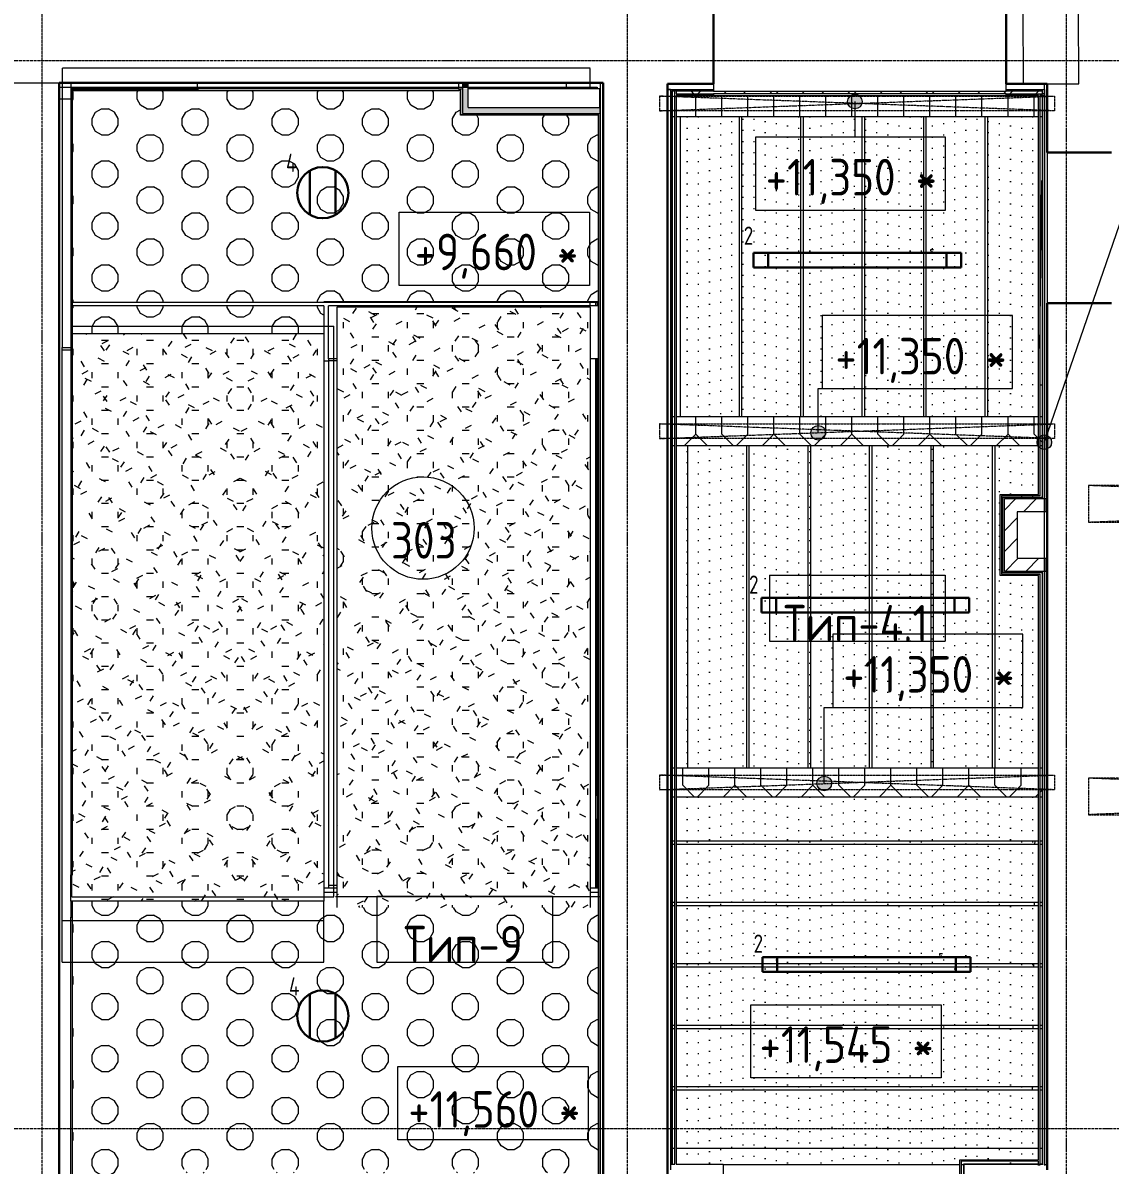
# Model space of a CAD drawing. Header units: millimetres. Extents: x -10438 to 68527, y -5058 to 44223.
# Drawn here: x 41717 to 49149, y 12695 to 20501 of the extents above; entities that cross this region are included whole.
import ezdxf

# ---------------------------------------------------------------- set-up
doc = ezdxf.new("R2010")
doc.units = ezdxf.units.MM
for name, pattern in [('ADSK_Линия сетки', [25, 20, -2.5, 0, -2.5]), ('ADSK_Сверху', [4.5, 3, -1.5]), ('ADSK_Штрих_ш3 п1_5', [4.5, 3, -1.5]), ('ADSK_Штрихпунктирная 2 точки_ш15 п1_5 п1_5 п1_5', [19.5, 15, -1.5, 0, -1.5, 0, -1.5])]:
    doc.linetypes.add(name, pattern=pattern)
for name, color, linetype, lineweight in [('Аннотация', 7, 'Continuous', 20), ('Каркас', 7, 'Continuous', 18), ('Лестницы', 7, 'Continuous', 9), ('Марки', 7, 'Continuous', 20), ('Марки помещений', 7, 'Continuous', 20), ('Оси', 7, 'Continuous', 9), ('Отметки', 7, 'Continuous', 9), ('Перекрытие', 7, 'Continuous', 18), ('Потолки', 7, 'Continuous', 9), ('Потолки штриховка', 7, 'Continuous', 9), ('Стены внутренние', 7, 'Continuous', 18), ('Стены наружные', 7, 'Continuous', 18), ('Стены несущие', 7, 'Continuous', 30), ('Стены отделка', 7, 'Continuous', 30), ('Стены штриховка', 7, 'Continuous', 9)]:
    doc.layers.add(name, color=color, linetype=linetype, lineweight=lineweight)
doc.layers.add('Линии', color=7, linetype='Continuous', lineweight=9, true_color=0x00a600)
doc.styles.add('GOST Common_1', font='GOST_Common.ttf', dxfattribs={"width": 0.9, "height": 250})
doc.styles.add('GOST Common_2', font='GOST_Common.ttf', dxfattribs={"width": 0.9, "height": 250})
doc.styles.add('GOST Common_4', font='GOST_Common.ttf', dxfattribs={"width": 0.8, "height": 350})
doc.styles.add('GOST Common_B', font='', dxfattribs={"width": 0.9, "height": 250})
doc.styles.get('GOST Common_B').set_extended_font_data('GOST Common', bold=True)
pattern_1 = [(0, (65.08, 0), (0, 177.8), [47.641, -260.317]), (60, (153.98, 23.82), (-153.9793, 88.9), [47.641, -260.317]), (120, (177.8, 112.72), (-153.9793, -88.9), [47.641, -260.317]), (30, (112.72, 0), (-0.0002, 355.6003), [47.641, -307.959]), (30, (23.82, 153.98), (-0.0002, 355.6003), [47.641, -307.959]), (150, (65.08, 0), (-307.9588, -177.8003), [47.641, -307.959]), (150, (153.98, 153.98), (-307.9588, -177.8003), [47.641, -307.959]), (90, (177.8, 65.08), (-307.959, 177.8), [47.641, -307.959]), (90, (0, 65.08), (-307.959, 177.8), [47.641, -307.959])]
pattern_2 = [(45, (0, 0), (-70.71068, 70.71068), [])]

# ---------------------------------------------------------------- blocks, each defined once
blk = doc.blocks.new('ADSK_Марка_Помещение_ОдноЗначение - Номер-159740-План потолков 3-го этажа')
at = {"layer": 'Марки помещений'}
blk.add_circle((0, 0), 3.5, dxfattribs=at)
blk = doc.blocks.new('ADSK_Марка_Потолок - ADSK_Марка и Смещение от уровня-155896-План потолков 3-го этажа')
at = {"layer": 'Марки'}
for p, q in [((-6, 4.5), (-6, 0)), ((-6, 4.5), (6, 4.5)), ((6, 4.5), (6, 0)), ((-6, 0), (6, 0))]:
    blk.add_line(p, q, dxfattribs=at)
blk = doc.blocks.new('Высотные отметки - Рамка-12095-План потолков 3-го этажа')
at = {"layer": 'Аннотация'}
for p, q in [((-6.5, 0), (-6.5, 5)), ((-6.5, 5), (6.5, 5)), ((6.5, 5), (6.5, 0)), ((6.5, 0), (-6.5, 0))]:
    blk.add_line(p, q, dxfattribs=at)

msp = doc.modelspace()

# ---------------------------------------------------------------- hatches: boundary and pattern name
at = {"layer": 'Марки'}
h = msp.add_hatch(color=256, dxfattribs=at)
edge = h.paths.add_edge_path()
edge.add_arc((48699.096, 17635.171), 50, 0, 360)
at = {"layer": 'Отметки'}
h = msp.add_hatch(color=256, dxfattribs=at)
edge = h.paths.add_edge_path()
edge.add_arc((47404.064, 19963.273), 50, 0, 360)
h = msp.add_hatch(color=256, dxfattribs=at)
edge = h.paths.add_edge_path()
edge.add_arc((47153.564, 17699.374), 50, 0, 360)
h = msp.add_hatch(color=256, dxfattribs=at)
edge = h.paths.add_edge_path()
edge.add_arc((47194.89, 15303.494), 50, 0, 360)
at = {"layer": 'Потолки штриховка', "lineweight": 18}
h = msp.add_hatch(dxfattribs=at)
h.set_pattern_fill('FP_32', color=256, style=0, pattern_type=2)
h.set_pattern_definition(pattern_1)
h.paths.add_polyline_path([(42314.02, 18376.951), (43775, 18376.951), (43775, 18567.785), (42057, 18567.785), (42057, 18376.951)])
h.paths.add_polyline_path([(42314.02, 18590.349), (43775, 18590.349), (43775, 18594.983), (45651.189, 18594.983), (45651.189, 19869.818), (44711.153, 19869.818), (44711.153, 19871.818), (44709.153, 19871.818), (44709.153, 20039.318), (42057, 20039.318), (42057, 18590.349)])
h.paths.add_polyline_path([(45651.189, 19869.818), (45653.189, 19871.818), (45651.189, 19871.818)])
h.paths.add_polyline_path([(44711.153, 20039.318), (44711.153, 20041.318), (44709.153, 20039.318)])
h = msp.add_hatch(dxfattribs=at)
h.set_pattern_fill('FP_52', color=256, style=0, pattern_type=2)
h.set_pattern_definition([(90, (88.9, 88.9), (-88.9, 266.7), [177.8, -355.6]), (135, (177.8, 0), (-266.7002, -266.7002), [125.724, -251.447]), (45, (177.8, 0), (-266.7002, 266.7002), [125.724, -251.447]), (45, (88.9, 266.7), (-266.7002, 266.7002), [125.724, -251.447]), (135, (266.7, 266.7), (-266.7002, -266.7002), [125.724, -251.447])])
h.paths.add_polyline_path([(47000.891, 15210.342), (48659.096, 15210.342), (48659.096, 15410.342), (46183.189, 15410.342), (46183.189, 15210.342), (46650.426, 15210.342)])
h.paths.add_polyline_path([(48687.096, 15210.342), (48687.096, 15410.342), (48669.096, 15410.342), (48669.096, 15210.342), (48685.458, 15210.342)])
h.paths.add_polyline_path([(46155.189, 15210.342), (46173.189, 15210.342), (46173.189, 15410.342), (46155.189, 15409.403), (46155.189, 15309.342)])
h.paths.add_polyline_path([(47942.348, 17611.342), (48659.096, 17611.342), (48659.096, 17811.342), (46183.189, 17811.342), (46183.189, 17611.342), (47922.348, 17611.342)])
h.paths.add_polyline_path([(48687.096, 17611.342), (48687.096, 17811.342), (48669.096, 17811.342), (48669.096, 17611.342), (48685.458, 17611.342)])
h.paths.add_polyline_path([(46173.189, 17611.342), (46173.189, 17811.342), (46155.189, 17810.403), (46155.189, 17611.342)])
h.paths.add_polyline_path([(46632.348, 19860), (48659.096, 19860), (48659.096, 20005.573), (46183.189, 20005.573), (46183.189, 19860), (46612.348, 19860)])
h.paths.add_polyline_path([(46173.189, 19860), (46173.189, 20033.573), (46155.189, 20033.573), (46155.189, 19860)])
h.paths.add_polyline_path([(48685.458, 19860), (48687.096, 19860.939), (48687.096, 20005.573), (48669.096, 20005.573), (48669.096, 19860)])
h.paths.add_polyline_path([(48457.262, 20015.573), (48687.096, 20015.573), (48687.096, 20033.573), (46183.189, 20033.573), (46183.189, 20015.573), (48438.5, 20015.573)])
h.paths.add_polyline_path([(46155.189, 20033.573), (46153.189, 20035.573), (46153.189, 20033.573)])
h.paths.add_polyline_path([(48687.096, 20033.573), (48688.355, 20035.573), (48687.096, 20035.573)])
h = msp.add_hatch(dxfattribs=at)
h.set_pattern_fill('FP_26', color=256, style=0, pattern_type=2)
h.set_pattern_definition([(0, (0, 762), (762, 76.2), [7.62, -373.38, 7.62, -373.38]), (0, (76.2, 91.44), (762, 76.2), [7.62, -220.98, 7.62, -525.78]), (0, (152.4, 106.68), (762, 76.2), [7.62, -68.58, 7.62, -678.18]), (0, (457.2, 60.96), (762, 76.2), [7.62, -220.98, 7.62, -525.78]), (0, (533.4, 45.72), (762, 76.2), [7.62, -68.58, 7.62, -678.18])])
h.paths.add_polyline_path([(46650.426, 12699.671), (48121.179, 12699.671), (48120.997, 12731.937), (48659.096, 12731.937), (48659.096, 15210.342), (46183.189, 15210.342), (46183.189, 12701.937), (46504.055, 12701.937), (46504.055, 12699.671), (46509.683, 12699.671)])
h.paths.add_polyline_path([(48149.161, 12699.671), (48149.18, 12699.671), (48149.243, 12701.937), (48151.161, 12701.937), (48151.161, 12703.937), (48659.096, 12703.937), (48659.096, 12721.937), (48130.997, 12721.937), (48131.179, 12699.671), (48134.999, 12699.671)])
h.paths.add_polyline_path([(48687.096, 12703.937), (48687.096, 15210.342), (48669.096, 15210.342), (48669.096, 12703.937), (48685.458, 12703.937)])
h.paths.add_polyline_path([(48689.096, 12701.937), (48689.096, 12703.937), (48687.096, 12703.937)])
h.paths.add_polyline_path([(46155.189, 12701.937), (46173.189, 12701.937), (46173.189, 15210.342), (46155.189, 15210.342), (46155.189, 12766.696)])
h.paths.add_polyline_path([(46155.189, 15410.342), (46173.189, 15410.342), (46173.189, 17611.342), (46155.189, 17611.342), (46155.189, 15417.405)])
h.paths.add_polyline_path([(46229.225, 15410.342), (48659.096, 15410.342), (48659.096, 16724.15), (48396.064, 16724.15), (48396.064, 17278.15), (48659.096, 17278.15), (48659.096, 17611.342), (46183.189, 17611.342), (46183.189, 15410.342)])
h.paths.add_polyline_path([(48687.096, 16742.15), (48689.096, 16744.15), (48687.096, 16744.15)])
h.paths.add_polyline_path([(48685.458, 15410.342), (48687.096, 15410.342), (48687.096, 16742.15), (48416.064, 16742.15), (48416.064, 16744.15), (48414.064, 16744.15), (48414.064, 17258.15), (48416.064, 17258.15), (48416.064, 17260.15), (48687.096, 17260.15), (48687.096, 17611.342), (48669.096, 17611.342), (48669.096, 17268.15), (48406.064, 17268.15), (48406.064, 16734.15), (48669.096, 16734.15), (48669.096, 15410.342)])
h.paths.add_polyline_path([(48689.096, 17258.15), (48689.096, 17260.15), (48687.096, 17260.15)])
h.paths.add_polyline_path([(46155.189, 17811.342), (46173.189, 17811.342), (46173.189, 19860), (46155.189, 19860), (46155.189, 17820.96)])
h.paths.add_polyline_path([(46212.348, 17811.342), (48659.096, 17811.342), (48659.096, 19860), (46183.189, 19860), (46183.189, 17811.342)])
h.paths.add_polyline_path([(48687.096, 17811.342), (48687.096, 18024.421), (48669.096, 18024.613), (48669.096, 17811.342), (48685.458, 17811.342)])
h.paths.add_polyline_path([(48669.096, 18275.51), (48681.356, 19424.562), (48687.096, 19424.562), (48687.096, 19860), (48669.096, 19860), (48669.096, 18600.573)])
h = msp.add_hatch(dxfattribs=at)
h.set_pattern_fill('FP_34', color=256, style=0, pattern_type=2)
h.set_pattern_definition([(0, (65.08, 4326.48), (0, 159.423), [47.641, -260.317]), (57.222, (153.98, 4347.84), (-136.28466, 107.19226), [44, -240.42]), (122.778, (177.8, 4427.55), (-136.28466, -107.19226), [44, -240.42]), (27.37, (112.72, 4326.48), (47.6087, 343.4933), [46.459, -300.318]), (27.37, (23.82, 4464.54), (47.6087, 343.4933), [46.459, -300.318]), (152.63, (65.08, 4326.48), (-260.3488, -184.0678), [46.459, -300.318]), (152.63, (153.98, 4464.54), (-260.3488, -184.0678), [46.459, -300.318]), (90, (177.8, 4384.83), (-307.959, 159.423), [42.717, -276.128]), (90, (0, 4384.83), (-307.959, 159.423), [42.717, -276.128])])
h.paths.add_polyline_path([(45204.957, 14455.477), (45595.613, 14455.477), (45595.613, 18560.316), (43865.613, 18560.316), (43865.613, 14455.477)])
h = msp.add_hatch(dxfattribs=at)
h.set_pattern_fill('FP_33', color=256, style=0, pattern_type=2)
h.set_pattern_definition([(0, (65.08, 2897.03), (0, 159.119), [47.641, -260.317]), (57.173, (153.98, 2918.35), (-135.96126, 107.48896), [43.941, -240.097]), (122.827, (177.8, 2997.91), (-135.96126, -107.48896), [43.941, -240.097]), (27.325, (112.72, 2897.03), (48.3924, 343.243), [46.441, -300.197]), (27.325, (23.82, 3034.84), (48.3924, 343.243), [46.441, -300.197]), (152.675, (65.08, 2897.03), (-259.5658, -184.1237), [46.441, -300.197]), (152.675, (153.98, 3034.84), (-259.5658, -184.1237), [46.441, -300.197]), (90, (177.8, 2955.28), (-307.959, 159.119), [42.636, -275.603]), (90, (0, 2955.28), (-307.959, 159.119), [42.636, -275.603])])
h.paths.add_polyline_path([(43775, 14497.805), (43775, 18376.951), (42057, 18376.951), (42057, 14679.262), (42045, 14679.262), (42045, 14497.805), (42314.02, 14497.805)])
h = msp.add_hatch(dxfattribs=at)
h.set_pattern_fill('FP_32', color=256, style=0, pattern_type=2)
h.set_pattern_definition(pattern_1)
h.paths.add_polyline_path([(42314.02, 12631.565), (42382.063, 12631.565), (42382.063, 12641.937), (45651.189, 12641.937), (45651.189, 14560.811), (45595.613, 14560.811), (45595.613, 14455.477), (43865.613, 14455.477), (43865.613, 14560.811), (43775, 14560.811), (43775, 14497.805), (42057, 14497.805), (42057, 12631.565)])
h.paths.add_polyline_path([(44482.223, 12645.656), (42460, 12645.656), (42460, 12665.656), (45258.396, 12665.656), (45258.396, 12645.656), (45204.957, 12645.656)])
at = {"layer": 'Стены внутренние'}
for points in [[(44728.058, 20061.318), (44761.153, 20061.318), (44761.153, 20086.318), (44721.153, 20086.318), (44721.153, 20061.318)], [(44721.153, 19921.818), (44761.153, 19921.818), (44761.153, 20051.318), (44721.153, 20051.318), (44721.153, 19989.263)], [(45657.637, 19881.818), (45657.637, 19921.818), (44721.153, 19921.818), (44721.153, 19881.818), (45204.957, 19881.818)], [(45659.273, 19881.818), (45663.189, 19881.818), (45663.189, 19921.818), (45657.637, 19921.818), (45657.637, 19881.818)]]:
    msp.add_hatch(color=256, dxfattribs=at).paths.add_polyline_path(points)
at = {"layer": 'Стены внутренние', "lineweight": 9, "true_color": 0x005b00}
h = msp.add_hatch(dxfattribs=at)
h.set_pattern_fill('FP_4', color=98, style=0, pattern_type=2)
h.set_pattern_definition(pattern_2)
h.paths.add_polyline_path([(48426.064, 16754.15), (48514.064, 16754.15), (48514.064, 17248.15), (48426.064, 17248.15), (48426.064, 16914.641)])
h = msp.add_hatch(dxfattribs=at)
h.set_pattern_fill('FP_4', color=98, style=0, pattern_type=2)
h.set_pattern_definition(pattern_2)
h.paths.add_polyline_path([(48685.458, 17160.15), (48699.096, 17160.15), (48698.916, 17248.15), (48514.064, 17248.15), (48514.064, 17160.15), (48657.195, 17160.15)])
h = msp.add_hatch(dxfattribs=at)
h.set_pattern_fill('FP_4', color=98, style=0, pattern_type=2)
h.set_pattern_definition(pattern_2)
h.paths.add_polyline_path([(48685.458, 16754.15), (48699.096, 16754.15), (48698.662, 16842.15), (48514.064, 16842.15), (48514.064, 16754.15), (48652.863, 16754.15)])

# ---------------------------------------------------------------- linework, layer by layer
at = {"layer": 'Каркас', "color": 8, "linetype": 'ADSK_Штрих_ш3 п1_5', "lineweight": 9, "true_color": 0x808080}
for p, q in [((46212.348, 17811.342), (46212.348, 19860)), ((46612.348, 19860), (46612.348, 17811.342)), ((46632.348, 17811.342), (46632.348, 19860)), ((47032.348, 19860), (47032.348, 17811.342)), ((47052.348, 17811.342), (47052.348, 19860)), ((47452.348, 19860), (47452.348, 17811.342)), ((47472.348, 17811.342), (47472.348, 19860)), ((47872.348, 19860), (47872.348, 17811.342)), ((47892.348, 17811.342), (47892.348, 19860)), ((48292.348, 19860), (48292.348, 17811.342)), ((48312.348, 17811.342), (48312.348, 19860)), ((46262.348, 15410.342), (46262.348, 17611.342)), ((46662.348, 17611.342), (46662.348, 15410.342)), ((46682.348, 15410.342), (46682.348, 17611.342)), ((47082.348, 17611.342), (47082.348, 15410.342)), ((47102.348, 15410.342), (47102.348, 17611.342)), ((47502.348, 17611.342), (47502.348, 15410.342)), ((47522.348, 15410.342), (47522.348, 17611.342)), ((47922.348, 17611.342), (47922.348, 15410.342)), ((47942.348, 15410.342), (47942.348, 17611.342)), ((48342.348, 17611.342), (48342.348, 15410.342)), ((48362.348, 15410.342), (48362.348, 17611.342)), ((46173.189, 14909.342), (46155.189, 14909.342)), ((46155.189, 14889.342), (46173.189, 14889.342)), ((48659.096, 14909.342), (46183.189, 14909.342)), ((46183.189, 14889.342), (48659.096, 14889.342)), ((48687.096, 14909.342), (48669.096, 14909.342)), ((48669.096, 14889.342), (48687.096, 14889.342)), ((46173.189, 14489.342), (46155.189, 14489.342)), ((46155.189, 14469.342), (46173.189, 14469.342)), ((48659.096, 14489.342), (46183.189, 14489.342)), ((46183.189, 14469.342), (48659.096, 14469.342)), ((48687.096, 14489.342), (48669.096, 14489.342)), ((48669.096, 14469.342), (48687.096, 14469.342)), ((46173.189, 14069.342), (46155.189, 14069.342)), ((48659.096, 14069.342), (46183.189, 14069.342)), ((48687.096, 14069.342), (48669.096, 14069.342)), ((46155.189, 14049.342), (46173.189, 14049.342)), ((46183.189, 14049.342), (48659.096, 14049.342)), ((48669.096, 14049.342), (48687.096, 14049.342)), ((46173.189, 13649.342), (46155.189, 13649.342)), ((46155.189, 13629.342), (46173.189, 13629.342)), ((48659.096, 13649.342), (46183.189, 13649.342)), ((46183.189, 13629.342), (48659.096, 13629.342)), ((48687.096, 13649.342), (48669.096, 13649.342)), ((48669.096, 13629.342), (48687.096, 13629.342)), ((46173.189, 13229.342), (46155.189, 13229.342)), ((46155.189, 13209.342), (46173.189, 13209.342)), ((48659.096, 13229.342), (46183.189, 13229.342)), ((46183.189, 13209.342), (48659.096, 13209.342)), ((48687.096, 13229.342), (48669.096, 13229.342)), ((48669.096, 13209.342), (48687.096, 13209.342)), ((46173.336, 12809.342), (46155.189, 12809.342)), ((48659.289, 12809.342), (46183.189, 12809.342)), ((48687.096, 12809.342), (48669.096, 12809.342))]:
    msp.add_line(p, q, dxfattribs=at)
at = {"layer": 'Лестницы', "linetype": 'ADSK_Сверху'}
for p, q in [((41985, 20191.318), (41985, 18281.975)), ((45595.613, 20191.318), (41985, 20191.318)), ((45595.613, 20051.318), (45595.613, 20191.318)), ((45595.613, 18567.785), (45595.613, 18590.349)), ((42052.576, 18427.319), (43842.576, 18427.319)), ((42052.576, 14527.319), (42052.576, 18427.319)), ((43842.576, 14527.319), (43842.576, 18427.319)), ((41985, 18281.975), (42045, 18281.975)), ((41985, 14081.975), (41985, 18281.975)), ((41985, 18266.975), (42045, 18266.975)), ((41985, 14366.975), (41985, 18266.975)), ((43775, 18191.006), (43805.613, 18191.006)), ((43805.613, 18206.006), (43805.613, 14606.006)), ((43865.613, 18191.006), (43805.613, 18191.006)), ((43805.613, 18191.006), (43805.613, 14591.006)), ((43865.613, 14606.006), (43805.613, 14606.006)), ((42052.576, 14527.319), (43842.576, 14527.319)), ((43775, 14081.975), (43775, 14497.805)), ((43775, 14366.975), (43775, 14497.805)), ((41985, 14366.975), (43775, 14366.975)), ((41985, 14081.975), (43775, 14081.975))]:
    msp.add_line(p, q, dxfattribs=at)
at = {"layer": 'Линии', "color": 7, "linetype": 'ADSK_Штрихпунктирная 2 точки_ш15 п1_5 п1_5 п1_5'}
for p, q in [((46068.164, 20000.342), (48768.164, 20000.342)), ((46068.164, 20000.342), (46068.164, 19900.342)), ((48768.164, 19900.342), (46068.164, 20000.342)), ((46068.164, 19900.342), (48768.164, 20000.342)), ((48768.164, 20000.342), (48768.164, 19900.342)), ((48768.164, 19900.342), (46068.164, 19900.342)), ((46068.164, 17760.342), (48768.164, 17760.342)), ((46068.164, 17760.342), (46068.164, 17660.342)), ((48768.164, 17660.342), (46068.164, 17760.342)), ((46068.164, 17660.342), (48768.164, 17760.342)), ((48768.164, 17760.342), (48768.164, 17660.342)), ((48768.164, 17660.342), (46068.164, 17660.342)), ((55229.86, 17339.429), (49000.885, 17339.429)), ((49000.885, 17339.429), (49000.885, 17089.429)), ((49000.885, 17089.429), (55229.86, 17339.429)), ((55229.86, 17089.429), (49000.885, 17339.429)), ((49000.885, 17089.429), (55229.86, 17089.429)), ((46068.164, 15360.342), (48768.164, 15360.342)), ((46068.164, 15360.342), (46068.164, 15260.342)), ((48768.164, 15260.342), (46068.164, 15360.342)), ((46068.164, 15260.342), (48768.164, 15360.342)), ((48768.164, 15360.342), (48768.164, 15260.342)), ((55229.86, 15339.429), (49000.885, 15339.429)), ((49000.885, 15339.429), (49000.885, 15089.429)), ((49000.885, 15092.156), (55229.86, 15339.429)), ((55229.86, 15092.156), (49000.885, 15339.429)), ((48768.164, 15260.342), (46068.164, 15260.342)), ((49000.885, 15089.429), (55229.86, 15089.429))]:
    msp.add_line(p, q, dxfattribs=at)
at = {"layer": 'Линии', "color": 1, "lineweight": 30, "true_color": 0xff0000}
for p, q in [((43679.094, 19189.669), (43679.094, 19491.725)), ((43854.094, 19188.624), (43854.094, 19492.77)), ((46766.029, 16472.473), (46766.029, 16572.473)), ((46766.029, 16572.473), (48186.029, 16572.473)), ((46866.029, 16472.473), (46866.029, 16572.473)), ((48086.029, 16572.473), (48086.029, 16472.473)), ((48186.029, 16572.473), (48186.029, 16472.473)), ((48186.029, 16472.473), (46766.029, 16472.473)), ((43679.094, 13563.261), (43679.094, 13865.318)), ((43854.094, 13562.216), (43854.094, 13866.363))]:
    msp.add_line(p, q, dxfattribs=at)
at = {"layer": 'Линии', "color": 5, "lineweight": 30, "true_color": 0x0000ff}
for p, q in [((46710.868, 18929.749), (46710.868, 18829.749)), ((48130.868, 18929.749), (46710.868, 18929.749)), ((46810.868, 18929.749), (46810.868, 18829.749)), ((48030.868, 18829.749), (48030.868, 18929.749)), ((48130.868, 18829.749), (48130.868, 18929.749)), ((46710.868, 18829.749), (48130.868, 18829.749)), ((46773.721, 14116.475), (46773.721, 14016.475)), ((48193.721, 14116.475), (46773.721, 14116.475)), ((46873.721, 14116.475), (46873.721, 14016.475)), ((48093.721, 14016.475), (48093.721, 14116.475)), ((48193.721, 14016.475), (48193.721, 14116.475)), ((46773.721, 14016.475), (48193.721, 14016.475))]:
    msp.add_line(p, q, dxfattribs=at)
at = {"layer": 'Линии', "color": 7}
msp.add_line((43854.094, 14531.183), (45663.189, 14531.183), dxfattribs=at)
at = {"layer": 'Линии', "color": 1, "lineweight": 30, "true_color": 0xff0000}
for centre in [(43767.499, 19340.697), (43767.499, 13714.289)]:
    msp.add_circle(centre, 175, dxfattribs=at)
at = {"layer": 'Марки'}
msp.add_line((48699.096, 17635.171), (49281.9, 19318.911), dxfattribs=at)
msp.add_circle((48699.096, 17635.171), 50, dxfattribs=at)
at = {"layer": 'Оси', "linetype": 'ADSK_Линия сетки'}
for p, q in [((45849.565, -4258.205), (45849.565, 44222.998)), ((48849.565, -4258.205), (48849.565, 44222.998)), ((41849.565, -4258.205), (41849.565, 22151.608)), ((-9638.275, 20245), (56004.853, 20245)), ((-9638.275, 12945), (56004.853, 12945))]:
    msp.add_line(p, q, dxfattribs=at)
at = {"layer": 'Отметки', "lineweight": 20}
for p, q in [((47404.064, 19963.273), (47404.064, 19720.869)), ((47404.064, 19720.869), (47373.763, 19720.869)), ((47153.564, 18001.473), (47830.561, 18001.473)), ((47153.564, 17699.374), (47153.564, 18001.473)), ((47194.89, 15822.93), (47902.527, 15822.93)), ((47194.89, 15303.494), (47194.89, 15822.93))]:
    msp.add_line(p, q, dxfattribs=at)
at = {"layer": 'Отметки'}
for centre in [(47404.064, 19963.273), (47153.564, 17699.374), (47194.89, 15303.494)]:
    msp.add_circle(centre, 50, dxfattribs=at)
at = {"layer": 'Перекрытие'}
for p, q in [((45657.637, 20051.318), (44761.153, 20051.318)), ((45657.637, 20051.318), (45657.637, 19921.818)), ((48669.096, 18275.51), (48681.356, 19424.562)), ((48681.356, 19424.562), (48687.096, 19424.501)), ((48679.914, 19289.348), (48687.096, 19289.348)), ((45651.189, 18590.349), (43775, 18590.349)), ((43805.613, 18206.006), (43805.613, 18567.785)), ((45651.189, 18567.785), (43805.613, 18567.785)), ((43865.613, 18206.006), (43805.613, 18206.006)), ((45651.189, 18206.006), (45595.613, 18206.006)), ((48687.096, 18024.421), (48669.096, 18024.613)), ((48633.179, 14909.342), (48632.966, 14889.342)), ((43775, 14591.006), (43865.613, 14591.006)), ((45595.613, 14591.006), (45651.189, 14591.006)), ((48628.698, 14489.342), (48628.484, 14469.342)), ((48624.216, 14069.342), (48624.003, 14049.342)), ((48619.735, 13649.342), (48619.521, 13629.342)), ((48615.253, 13229.342), (48615.04, 13209.342))]:
    msp.add_line(p, q, dxfattribs=at)
at = {"layer": 'Потолки'}
for p, q in [((46173.189, 19860), (46155.141, 19860)), ((48659.096, 19860), (46182.989, 19860)), ((48687.096, 19860), (48669.096, 19860)), ((43775, 18590.349), (42057, 18590.349)), ((45651.189, 18594.983), (43775, 18594.983)), ((43775, 18594.983), (43775, 18590.349)), ((43775, 18567.785), (42057, 18567.785)), ((43775, 18567.785), (43775, 14497.805)), ((43865.613, 14455.477), (43865.613, 18560.316)), ((43865.613, 18560.316), (45595.613, 18560.316)), ((45595.613, 18560.316), (45595.613, 14455.477)), ((43775, 18376.951), (42057, 18376.951)), ((46155.189, 17811.342), (46173.189, 17811.342)), ((46183.189, 17811.342), (48659.096, 17811.342)), ((48669.096, 17811.342), (48687.096, 17811.342)), ((46173.189, 17611.342), (46155.189, 17611.342)), ((48659.096, 17611.342), (46183.189, 17611.342)), ((48687.096, 17611.342), (48669.096, 17611.342)), ((46155.189, 15410.342), (46173.189, 15410.342)), ((46183.189, 15410.342), (48659.096, 15410.342)), ((48669.096, 15410.342), (48687.096, 15410.342)), ((46173.189, 15210.342), (46155.189, 15210.342)), ((48659.096, 15210.342), (46183.189, 15210.342)), ((48687.096, 15210.342), (48669.096, 15210.342)), ((42045, 14497.805), (42045, 14679.262)), ((43775, 14560.811), (43865.613, 14560.811)), ((45595.613, 14560.811), (45651.189, 14560.811)), ((43775, 14497.805), (42045, 14497.805)), ((46504.055, 12699.671), (48121.179, 12699.671)), ((48131.179, 12699.671), (48149.18, 12699.671))]:
    msp.add_line(p, q, dxfattribs=at)
at = {"layer": 'Стены внутренние'}
for p, q in [((42908.058, 20091.318), (42908.058, 20061.318)), ((44698.058, 20061.318), (44698.058, 20091.318)), ((45431.854, 20091.318), (45431.854, 20061.318)), ((45657.637, 20051.318), (45663.189, 20051.318)), ((48438.5, 20015.573), (46438.5, 20015.573)), ((46438.5, 20005.573), (48438.5, 20005.573)), ((45643.189, 18590.349), (45643.189, 18567.785)), ((45643.189, 15220.18), (45643.189, 15060.18))]:
    msp.add_line(p, q, dxfattribs=at)
at = {"layer": 'Стены наружные'}
for p, q in [((44696.153, 20051.318), (42912.153, 20051.318)), ((42912.153, 20039.318), (44696.153, 20039.318)), ((45663.189, 20021.318), (45657.637, 20021.318)), ((46438.5, 20033.573), (48438.5, 20033.573)), ((45631.189, 18590.349), (45631.189, 18567.785)), ((45631.189, 18206.006), (45631.189, 14591.006)), ((45643.189, 15220.18), (45643.189, 18206.006)), ((45643.189, 17042.917), (45631.189, 17042.917)), ((45631.189, 16882.917), (45643.189, 16882.917)), ((45643.189, 15220.18), (45631.189, 15220.18)), ((45631.189, 15060.18), (45643.189, 15060.18)), ((45643.189, 14591.006), (45643.189, 15060.18)), ((42045, 14497.805), (42045, 14390.349)), ((42057, 14390.349), (42057, 14497.805)), ((42045, 14390.349), (42057, 14390.349))]:
    msp.add_line(p, q, dxfattribs=at)
at = {"layer": 'Стены несущие'}
for p, q in [((46438.5, 20595.573), (46438.5, 20085.573)), ((48438.5, 20085.573), (48438.5, 20595.573)), ((45683.189, 20091.318), (41965, 20091.318)), ((41965, 20091.318), (41965, 12581.937)), ((45683.189, 12581.937), (45683.189, 20091.318)), ((46123.189, 20085.573), (46438.5, 20085.573)), ((46123.189, 20085.573), (46123.189, 12581.937)), ((48719.096, 20085.573), (48438.5, 20085.573)), ((48719.096, 19615.573), (48719.096, 20085.573)), ((49159.096, 19615.573), (48719.096, 19615.573)), ((48719.096, 12661.937), (48719.096, 18585.573)), ((48719.096, 18585.573), (49159.096, 18585.573))]:
    msp.add_line(p, q, dxfattribs=at)
at = {"layer": 'Стены отделка', "lineweight": 9}
for p, q in [((42045, 20091.318), (42045, 14679.262)), ((44721.153, 20086.318), (44761.153, 20086.318)), ((44721.153, 20086.318), (44721.153, 19881.818)), ((44761.153, 19921.818), (44761.153, 20086.318)), ((45663.189, 20091.318), (45663.189, 12601.937)), ((46438.5, 20085.573), (46438.5, 20033.573)), ((48438.5, 20033.573), (48438.5, 20085.573)), ((48699.096, 20045.573), (48699.096, 20085.573)), ((48719.096, 20085.573), (48719.096, 12697.3)), ((48719.096, 20085.573), (48719.096, 20085.573)), ((41965, 20061.318), (45643.189, 20061.318)), ((42912.153, 20051.318), (42045, 20051.318)), ((42057, 14679.262), (42057, 20039.318)), ((42057, 20039.318), (42912.153, 20039.318)), ((42912.153, 20051.318), (42912.153, 20039.318)), ((44696.153, 20051.318), (44721.153, 20051.318)), ((44696.153, 20051.318), (44696.153, 20039.318)), ((44709.153, 20039.318), (44696.153, 20039.318)), ((44709.153, 19871.818), (44709.153, 20039.318)), ((45643.189, 20061.318), (45643.189, 20051.318)), ((46123.189, 20045.58), (46143.189, 20045.58)), ((46143.189, 20045.573), (46123.189, 20045.573)), ((46143.189, 20045.58), (46143.189, 12661.937)), ((46173.189, 20033.573), (46155.189, 20033.573)), ((46155.189, 20033.573), (46155.189, 12701.937)), ((46173.189, 12701.937), (46173.189, 20033.573)), ((46438.5, 20033.573), (46183.189, 20033.573)), ((46183.189, 20033.573), (46183.189, 20015.573)), ((46183.189, 20015.573), (46438.5, 20015.573)), ((46183.189, 20005.573), (46183.189, 12701.937)), ((46438.5, 20005.573), (46183.189, 20005.573)), ((46438.5, 20015.573), (46438.5, 20005.573)), ((48687.096, 20033.573), (48438.5, 20033.573)), ((48438.5, 20015.573), (48687.096, 20015.573)), ((48438.5, 20005.573), (48438.5, 20015.573)), ((48659.096, 20005.573), (48438.5, 20005.573)), ((48659.096, 17278.15), (48659.096, 20005.573)), ((48687.096, 20005.573), (48669.096, 20005.573)), ((48669.096, 20005.573), (48669.096, 17268.15)), ((48687.096, 20015.573), (48687.096, 20033.573)), ((48687.096, 17260.15), (48687.096, 20005.573)), ((48689.096, 20045.573), (48699.096, 20045.573)), ((41965, 19981.318), (42045, 19981.318)), ((44761.153, 19921.818), (45663.189, 19921.818)), ((45651.189, 19869.818), (44711.153, 19869.818)), ((44721.153, 19881.818), (45663.189, 19881.818)), ((45651.189, 12613.937), (45651.189, 19869.818)), ((47922.868, 18953.331), (47940.868, 18953.331)), ((47932.368, 18931.331), (47932.368, 18941.331)), ((48396.064, 17278.15), (48659.096, 17278.15)), ((48396.064, 16724.15), (48396.064, 17278.15)), ((48669.096, 17268.15), (48406.064, 17268.15)), ((48406.064, 17268.15), (48406.064, 16734.15)), ((48414.064, 16744.15), (48414.064, 17258.15)), ((48416.064, 17260.15), (48687.096, 17260.15)), ((48699.096, 16754.15), (48699.096, 17258.15)), ((48426.064, 16754.15), (48426.064, 17248.15)), ((48709.096, 17248.15), (48426.064, 17248.15)), ((48709.096, 17248.15), (48709.096, 17160.15)), ((48514.064, 17160.15), (48514.064, 16842.15)), ((48709.096, 17160.15), (48514.064, 17160.15)), ((48514.064, 16842.15), (48709.096, 16842.15)), ((48709.096, 16842.15), (48709.096, 16754.15)), ((48659.096, 16724.15), (48396.064, 16724.15)), ((48406.064, 16734.15), (48669.096, 16734.15)), ((48687.096, 16742.15), (48416.064, 16742.15)), ((48426.064, 16754.15), (48709.096, 16754.15)), ((48659.096, 12731.937), (48659.096, 16724.15)), ((48669.096, 16734.15), (48669.096, 12703.937)), ((48687.096, 12703.937), (48687.096, 16742.15)), ((42045, 14679.262), (42057, 14679.262)), ((42045, 12601.937), (42045, 14390.349)), ((42057, 12613.937), (42057, 14390.349)), ((47985.721, 14140.057), (48003.721, 14140.057)), ((47995.221, 14118.057), (47995.221, 14128.057)), ((48120.915, 12731.937), (48659.096, 12731.937)), ((48125.081, 12221.937), (48120.915, 12731.937)), ((46155.189, 12701.937), (46173.189, 12701.937)), ((46183.189, 12701.937), (46504.055, 12701.937)), ((46504.055, 12701.937), (46504.055, 12141.937)), ((48659.096, 12721.937), (48130.997, 12721.937)), ((48130.997, 12721.937), (48134.999, 12231.937)), ((48152.837, 12251.937), (48149.161, 12701.937)), ((48151.145, 12703.937), (48659.096, 12703.937)), ((48659.096, 12703.937), (48659.096, 12721.937)), ((48669.096, 12703.937), (48687.096, 12703.937)), ((48699.096, 12697.3), (48699.096, 12701.937)), ((48719.096, 12697.3), (48699.096, 12697.3)), ((48699.096, 12697.3), (48699.096, 12691.937))]:
    msp.add_line(p, q, dxfattribs=at)
at = {"layer": 'Стены штриховка'}
for p, q in [((48552.88, 20595.558), (48554.986, 20085.573)), ((48934.989, 20085.573), (48932.883, 20595.573)), ((41585, 20091.318), (41965, 20091.318)), ((48719.096, 20085.573), (48934.989, 20085.573)), ((42912.153, 20041.318), (42045, 20041.318)), ((42045, 20039.318), (42055, 20039.318)), ((42055, 20039.318), (42055, 14679.262)), ((44711.153, 20041.318), (44696.153, 20041.318)), ((44711.153, 19869.818), (44711.153, 20041.318)), ((46143.189, 20045.573), (46438.5, 20045.573)), ((46173.189, 20035.573), (46153.189, 20035.573)), ((46153.189, 20035.573), (46153.189, 12701.937)), ((46173.189, 20045.573), (46173.189, 20033.573)), ((46183.189, 20045.573), (46183.189, 20033.573)), ((46438.5, 20035.573), (46183.189, 20035.573)), ((48438.5, 20045.573), (48689.096, 20045.573)), ((48689.096, 20035.573), (48438.5, 20035.573)), ((48699.096, 20015.573), (48687.096, 20015.573)), ((48699.096, 20005.573), (48687.096, 20005.573)), ((48689.096, 20015.573), (48689.096, 20035.573)), ((48689.096, 17258.15), (48689.096, 20005.573)), ((48699.096, 20045.573), (48699.096, 17258.15)), ((45653.189, 19871.818), (44709.153, 19871.818)), ((44709.153, 19869.818), (44709.153, 19871.818)), ((44711.153, 19869.818), (44709.153, 19869.818)), ((45653.189, 12611.937), (45653.189, 19871.818)), ((47922.868, 18941.331), (47922.868, 18953.331)), ((48414.064, 17258.15), (48414.064, 17260.15)), ((48414.064, 17260.15), (48416.064, 17260.15)), ((48414.064, 17258.15), (48689.096, 17258.15)), ((48416.064, 16742.15), (48416.064, 17260.15)), ((48689.096, 16744.15), (48414.064, 16744.15)), ((48414.064, 16742.15), (48414.064, 16744.15)), ((48416.064, 16742.15), (48414.064, 16742.15)), ((48689.096, 12701.937), (48689.096, 16744.15)), ((48699.096, 16754.15), (48699.096, 12701.937)), ((42055, 14390.349), (42055, 12611.937)), ((47985.721, 14128.057), (47985.721, 14140.057)), ((46143.189, 12701.937), (46155.189, 12701.937)), ((48149.161, 12701.937), (48149.145, 12703.937)), ((48149.145, 12703.937), (48151.145, 12703.937)), ((48149.161, 12701.937), (48659.096, 12701.937)), ((48154.853, 12249.937), (48151.145, 12703.937)), ((48659.096, 12691.937), (48659.096, 12703.937)), ((48669.096, 12691.937), (48669.096, 12703.937)), ((48669.096, 12701.937), (48689.096, 12701.937))]:
    msp.add_line(p, q, dxfattribs=at)

# ---------------------------------------------------------------- block references
at = {"layer": 'Марки', "xscale": 99.99999999999993, "yscale": 99.99999999999993, "zscale": 99.99999999999993}
for p in [(47421.142, 16275.968), (44737.551, 14082.438)]:
    msp.add_blockref('ADSK_Марка_Потолок - ADSK_Марка и Смещение от уровня-155896-План потолков 3-го этажа', p, dxfattribs=at)
at = {"layer": 'Марки помещений', "xscale": 99.99999999999993, "yscale": 99.99999999999993, "zscale": 99.99999999999993}
msp.add_blockref('ADSK_Марка_Помещение_ОдноЗначение - Номер-159740-План потолков 3-го этажа', (44452.549, 17048.401), dxfattribs=at)
at = {"layer": 'Отметки', "lineweight": 20, "extrusion": (0, 0, -1), "xscale": 99.99999999999993, "yscale": 99.99999999999993, "zscale": 99.99999999999993, "rotation": 180}
msp.add_blockref('Высотные отметки - Рамка-12095-План потолков 3-го этажа', (-47373.763, 19720.869), dxfattribs=at)
at = {"layer": 'Отметки', "lineweight": 20, "xscale": 99.99999999999993, "yscale": 99.99999999999993, "zscale": 99.99999999999993}
for p in [(44939.781, 18706.602), (47343.263, 13290.547), (44931.305, 12868.415)]:
    msp.add_blockref('Высотные отметки - Рамка-12095-План потолков 3-го этажа', p, dxfattribs=at)
at = {"layer": 'Отметки', "lineweight": 20, "extrusion": (0, 0, -1), "xscale": 99.99999999999993, "yscale": 99.99999999999993, "zscale": 99.99999999999993}
for p in [(-47830.561, 18001.473), (-47902.527, 15822.93)]:
    msp.add_blockref('Высотные отметки - Рамка-12095-План потолков 3-го этажа', p, dxfattribs=at)

# ---------------------------------------------------------------- texts
at = {"layer": 'Аннотация', "lineweight": 9, "char_height": 125, "width": 175.5, "attachment_point": 5, "line_spacing_factor": 1.022766, "style": 'GOST Common_4'}
for s, insert in [('\\pt180,360,540,720,900,1080,1260,1440,1620,1800,1980,2160,2340,2520,2700,2880,3060,3240,3420,3600,3780,3960,4140,4320,4500,4680,4860,5040,5220,5400,5580,5760;4 ', (43551.726, 19544.846)), ('\\pt180,360,540,720,900,1080,1260,1440,1620,1800,1980,2160,2340,2520,2700,2880,3060,3240,3420,3600,3780,3960,4140,4320,4500,4680,4860,5040,5220,5400,5580,5760;2 ', (46677.149, 19046.771)), ('\\pt180,360,540,720,900,1080,1260,1440,1620,1800,1980,2160,2340,2520,2700,2880,3060,3240,3420,3600,3780,3960,4140,4320,4500,4680,4860,5040,5220,5400,5580,5760;2 ', (46713.192, 16661.957)), ('\\pt180,360,540,720,900,1080,1260,1440,1620,1800,1980,2160,2340,2520,2700,2880,3060,3240,3420,3600,3780,3960,4140,4320,4500,4680,4860,5040,5220,5400,5580,5760;2 ', (46744.097, 14208.334)), ('\\pt180,360,540,720,900,1080,1260,1440,1620,1800,1980,2160,2340,2520,2700,2880,3060,3240,3420,3600,3780,3960,4140,4320,4500,4680,4860,5040,5220,5400,5580,5760;4 ', (43572.064, 13916.399))]:
    msp.add_mtext(s, dxfattribs=dict(at, insert=insert))
at = {"layer": 'Марки', "lineweight": 9, "char_height": 250, "attachment_point": 5, "line_spacing_factor": 1.022766, "style": 'GOST Common_B'}
for s, insert, width in [('\\pt1143,2286,3429,4572,5715,6858,8001,9144,10287,11430,12573,13716,14859,16002,17145,18288,19431,20574,21717,22860,24003,25146,26289,27432,28575,29718,30861,32004,33147,34290,35433,36576;Тип-4.1', (47410.962, 16398.124), 1047.6), ('\\pt1143,2286,3429,4572,5715,6858,8001,9144,10287,11430,12573,13716,14859,16002,17145,18288,19431,20574,21717,22860,24003,25146,26289,27432,28575,29718,30861,32004,33147,34290,35433,36576;Тип-9', (44727.37, 14204.594), 833.4)]:
    msp.add_mtext(s, dxfattribs=dict(at, insert=insert, width=width))
at = {"layer": 'Марки помещений', "lineweight": 9, "insert": (44457.492, 16964.82), "char_height": 250, "width": 488.7, "attachment_point": 5, "line_spacing_factor": 1.022766, "style": 'GOST Common_1'}
msp.add_mtext('\\pt450,900,1350,1800,2250,2700,3150,3600,4050,4500,4950,5400,5850,6300,6750,7200,7650,8100,8550,9000,9450,9900,10350,10800,11250,11700,12150,12600,13050,13500,13950,14400;303', dxfattribs=at)
at = {"layer": 'Отметки', "lineweight": 20, "char_height": 250, "attachment_point": 1, "line_spacing_factor": 1.022761, "style": 'GOST Common_2'}
for s, insert, width in [('+11,350 *', (46794.234, 19571.426), 1390.87157), ('+9,660 *', (44395.45, 19060.372), 1306.39347), ('+11,350 *', (47270.63, 18348.266), 1390.87157), ('+11,350 *', (47324.241, 16173.686), 1390.87157), ('+11,545 *', (46752.419, 13643.584), 1418.02524), ('+11,560 *', (44351.775, 13200.507), 1390.87157)]:
    msp.add_mtext(s, dxfattribs=dict(at, insert=insert, width=width))

doc.saveas('drawing.dxf')
